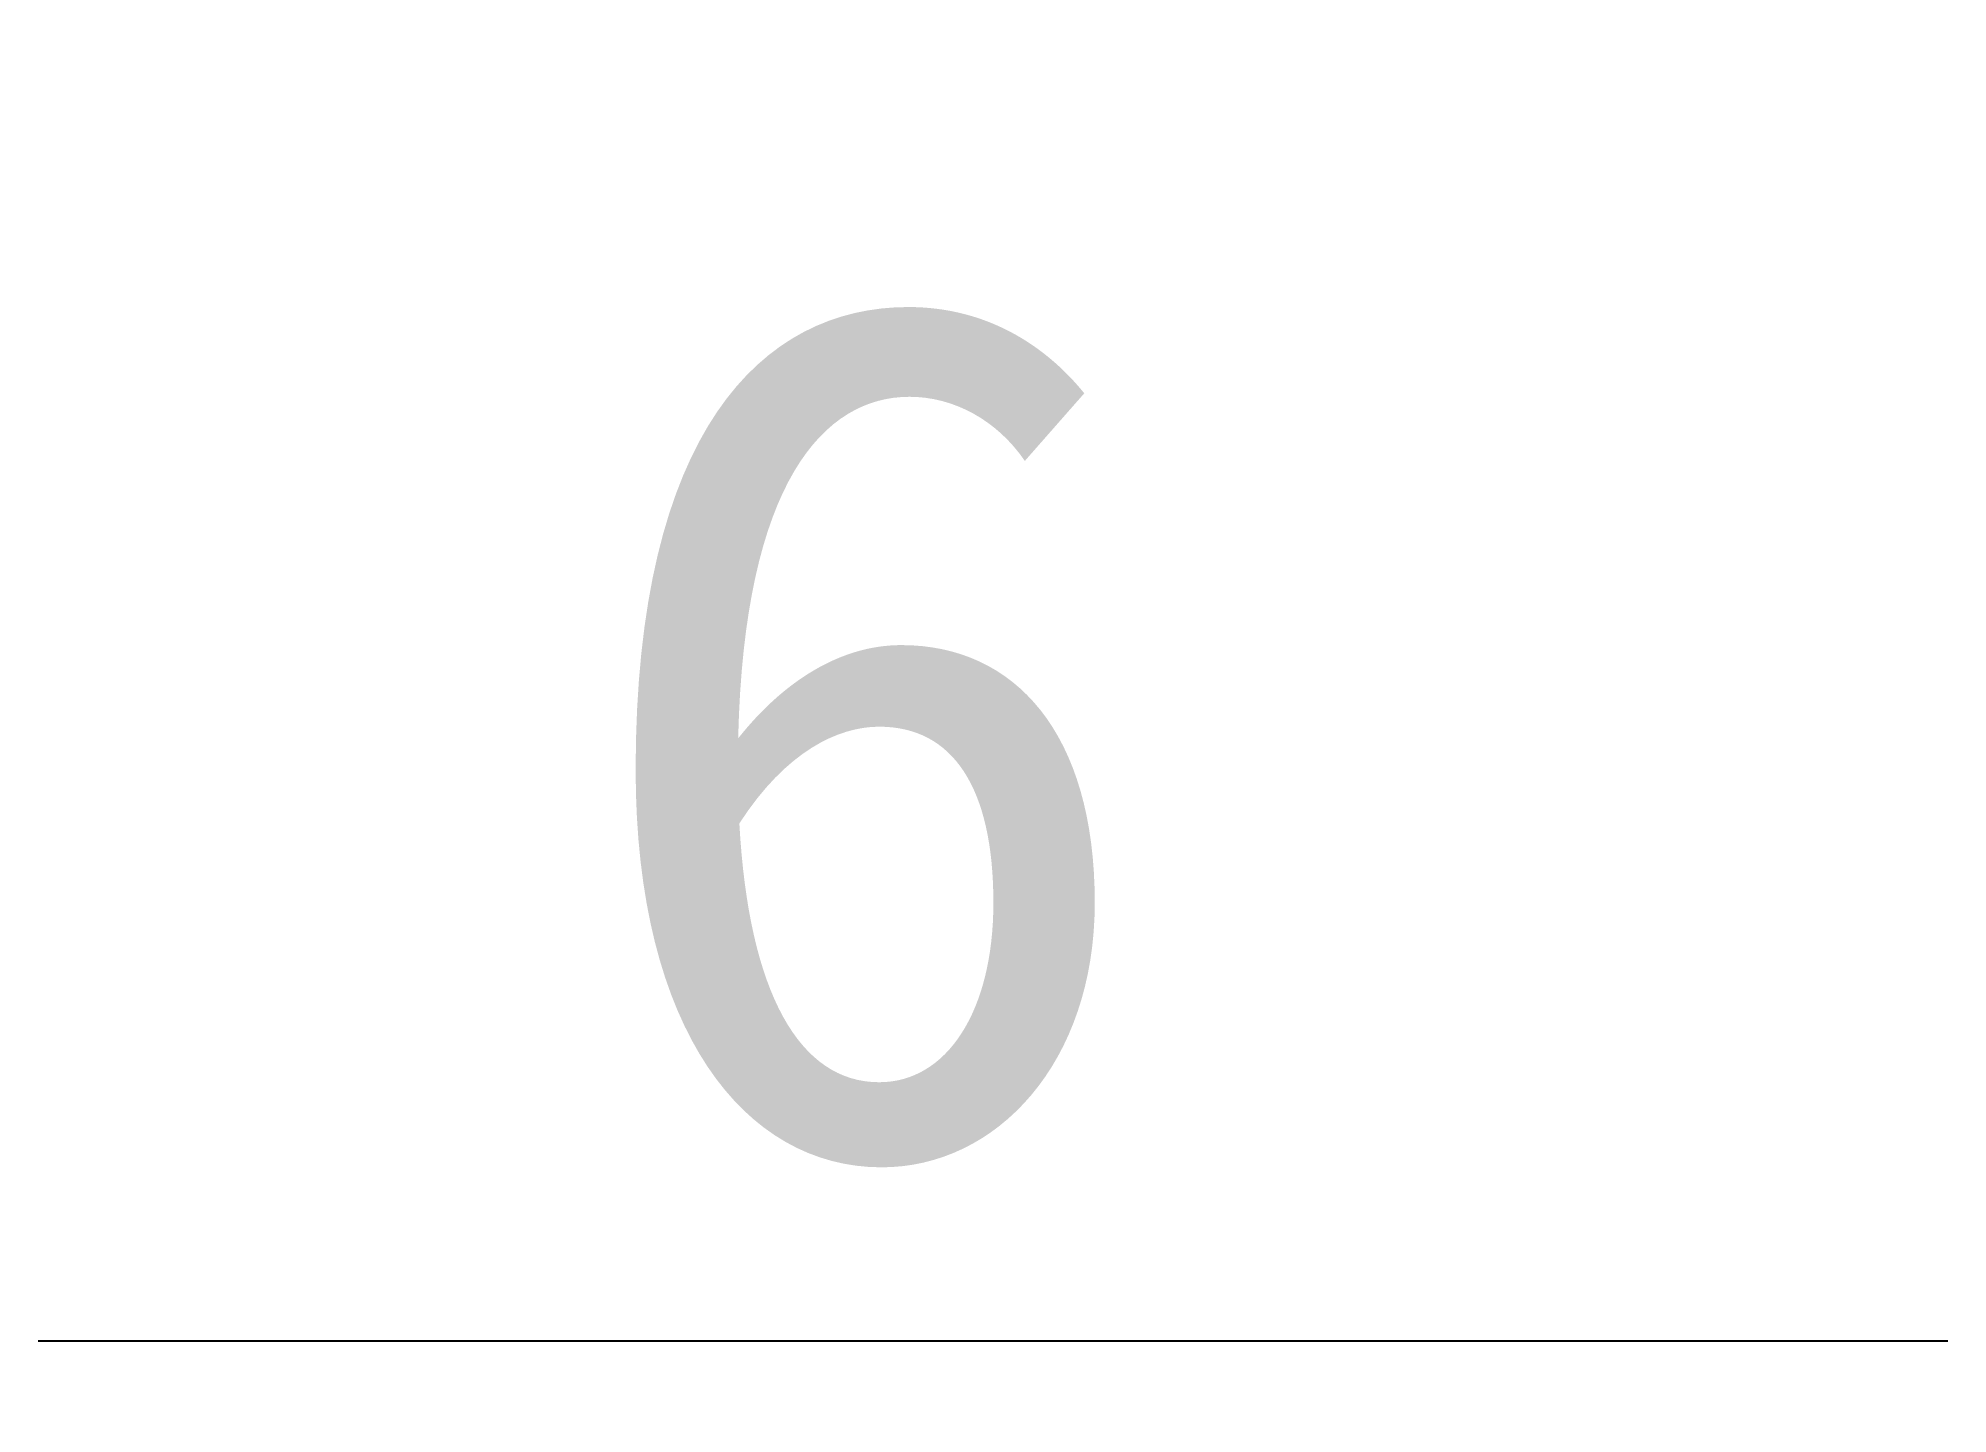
# Model space of a CAD drawing. Header units: millimetres. Extents: x 4.01 to 12.04, y 1.63 to 7.41.
import ezdxf

# ---------------------------------------------------------------- set-up
doc = ezdxf.new("R2010")
doc.units = ezdxf.units.MM
doc.layers.add('3', color=7, linetype='Continuous')

msp = doc.modelspace()

# ---------------------------------------------------------------- linework, layer by layer
at = {"layer": '3', "color": 7}
msp.add_line((12.0392, 1.9358), (4.0128, 1.9358), dxfattribs=at)
msp.add_lwpolyline([(9.9861, 2.4263, 0, 1.5922, 0), (9.9861, 3.9507, 0, 0, 0), (9.9861, 6.6138, 0, 0, 0)], format="xyseb", dxfattribs=at)

# ---------------------------------------------------------------- texts
at = {"insert": (6.2546, 6.3245), "char_height": 3.6, "width": 2.502003, "attachment_point": 1}
msp.add_mtext('{\\fFangSong_GB2312|b0|i0|c134|p49;6}', dxfattribs=at)

doc.saveas('drawing.dxf')
